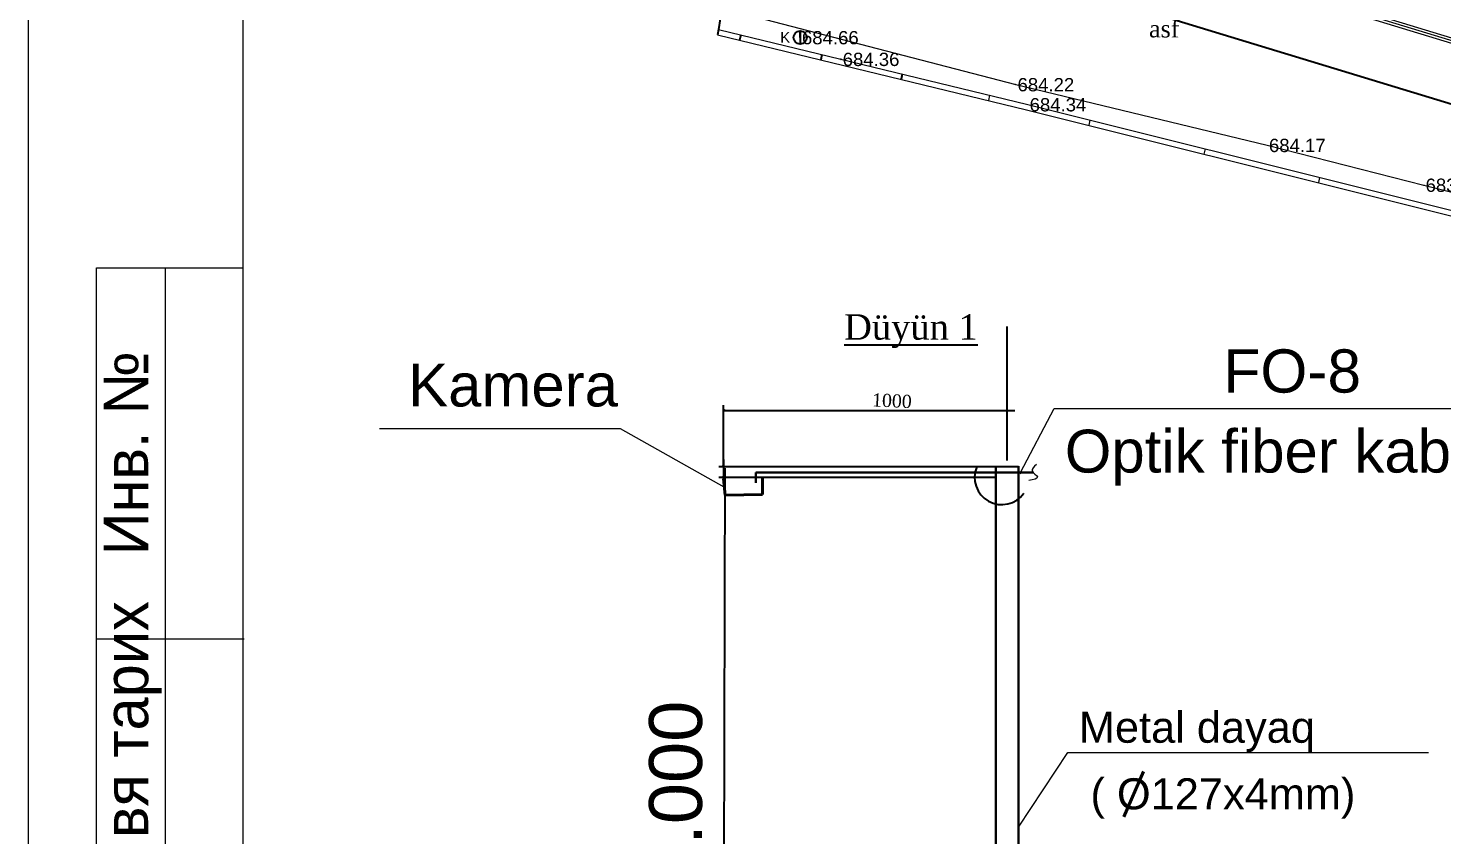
# Model space of a CAD drawing. Header units: feet. Extents: x 3381 to 682707, y 675186 to 4374675.
# Drawn here: x 681181.8 to 681288.3, y 4372973.6 to 4373034.4 of the extents above; entities that cross this region are included whole.
import ezdxf
from ezdxf.enums import TextEntityAlignment as Align

# ---------------------------------------------------------------- set-up
doc = ezdxf.new("R2010")
doc.units = ezdxf.units.FT
doc.header["$MEASUREMENT"] = 0
doc.header["$PDMODE"] = 34
doc.header["$PDSIZE"] = 0.01
doc.linetypes.add('DUZ', pattern=[0])
doc.layers.get('0').update_dxf_attribs({"linetype": 'CONTINUOUS'})
doc.layers.get('Defpoints').update_dxf_attribs({"linetype": 'CONTINUOUS'})
for name, color, linetype in [('0_Point_Height', 2, 'CONTINUOUS'), ('0_Point_Point', 7, 'CONTINUOUS'), ('Lep-Stolb', 7, 'CONTINUOUS'), ('polygon', 5, 'CONTINUOUS'), ('Yazilar', 7, 'CONTINUOUS'), ('Схема', 7, 'CONTINUOUS'), ('шлейфы', 85, 'CONTINUOUS')]:
    doc.layers.add(name, color=color, linetype=linetype)
for name, color, linetype, lineweight in [('rabit xt', 7, 'CONTINUOUS', 13), ('окна', 150, 'CONTINUOUS', 15), ('размер', 90, 'CONTINUOUS', 9)]:
    doc.layers.add(name, color=color, linetype=linetype, lineweight=lineweight)
doc.styles.add('Arial', font='arial.ttf')
doc.styles.add('ARİAL', font='arial.ttf')
doc.styles.get("Standard").update_dxf_attribs({"font": 'arial.ttf', "height": 1.5})
doc.styles.add('ттт', font='az97l01.TTF', dxfattribs={"height": 300})
doc.dimstyles.new('ISO-25', dxfattribs={"dimtxt": 1.5, "dimasz": 1, "dimexe": 1.25, "dimexo": 0.625, "dimtad": 1, "dimtxsty": 'Standard', "dimblk": 'OBLIQUE', "dimcen": 2.5, "dimadec": 0, "dimazin": 0, "dimtfac": 1, "dimtmove": 0, "dimatfit": 3, "dimldrblk": 'OBLIQUE', "dimfxl": 1, "dimarcsym": 0})

# ---------------------------------------------------------------- blocks, each defined once
blk = doc.blocks.new('_Oblique')
at = {"color": 0, "linetype": 'ByBlock', "lineweight": -2}
blk.add_line((-0.5, -0.5), (0.5, 0.5), dxfattribs=at)
blk = doc.blocks.new('*D49')
at = {"color": 0, "lineweight": -2, "transparency": 16777216}
for p, q in [((681251.44, 4373044.26), (681249.93, 4373039.29)), ((681250.3, 4373040.49), (681342.3, 4373012.49)), ((681343.44, 4373016.26), (681341.93, 4373011.29))]:
    blk.add_line(p, q, dxfattribs=at)
at = {"layer": 'Defpoints', "color": 0, "lineweight": 30, "transparency": 16777216}
for p in [(681251.63, 4373044.86), (681343.63, 4373016.86), (681342.3, 4373012.49)]:
    blk.add_point(p, dxfattribs=at)
at = {"color": 0, "lineweight": -2, "transparency": 16777216}
for p, rotation in [((681250.3, 4373040.49), 163.072486935853), ((681342.3, 4373012.49), 343.072486935853)]:
    blk.add_blockref('_Oblique', p, dxfattribs=dict(at, rotation=rotation))
at = {"color": 0, "lineweight": 20, "transparency": 16777216, "insert": (681296.74, 4373027.95), "char_height": 1.5, "attachment_point": 5, "rotation": 343.0725}
blk.add_mtext('96,17', dxfattribs=at)
blk = doc.blocks.new('_ArchTick')
at = {"color": 0, "linetype": 'ByBlock', "const_width": 0.15}
blk.add_lwpolyline([(-0.5, -0.5), (0.5, 0.5)], dxfattribs=at)

msp = doc.modelspace()

# ---------------------------------------------------------------- linework, layer by layer
at = {"linetype": 'Continuous'}
for p, q in [((681234.014, 4373035.935, -32.273), (681233.752, 4373034.323, -32.145)), ((681233.752, 4373034.323, -32.145), (681233.688, 4373033.927, -75.818)), ((681235.43, 4373033.916, -716.5), (681235.35, 4373033.524, -716.5)), ((681241.549, 4373032.432, -716.5), (681241.468, 4373032.04, -716.5)), ((681247.599, 4373030.964, -716.5), (681247.518, 4373030.572, -716.5))]:
    msp.add_line(p, q, dxfattribs=at)
at = {"linetype": 'Continuous', "lineweight": 20}
for p, q in [((681254.173, 4373029.369, -716.5), (681254.093, 4373028.976, -716.5)), ((681261.728, 4373027.502, -716.5), (681261.648, 4373027.11, -716.5)), ((681270.407, 4373025.335, -716.5), (681270.326, 4373024.943, -716.5)), ((681279.032, 4373023.182, -716.5), (681278.952, 4373022.79, -716.5))]:
    msp.add_line(p, q, dxfattribs=at)
for p, q in [((681255.508, 4373001.856), (681255.508, 4373011.952)), ((681234.136, 4373001.379), (681234.136, 4373006.025)), ((681234.136, 4373005.633), (681256.073, 4373005.633)), ((681256.352, 4373001.379), (681233.787, 4373001.379)), ((681234.126, 4373001.944), (681234.126, 4373000.025)), ((681234.232, 4373001.273), (681234.126, 4372948.227)), ((681254.674, 4373000.59), (681233.787, 4373000.59))]:
    msp.add_line(p, q)
at = {"linetype": 'DUZ', "lineweight": 18}
for p, q in [((681256.499, 4373000.958), (681259.037, 4373005.787)), ((681259.037, 4373005.787), (681294.5, 4373005.787)), ((681226.376, 4373004.25), (681208.238, 4373004.25)), ((681234.194, 4372999.864), (681226.376, 4373004.25)), ((681256.352, 4372974.239), (681260.061, 4372979.876)), ((681260.061, 4372979.876), (681287.247, 4372979.876))]:
    msp.add_line(p, q, dxfattribs=at)
at = {"color": 0, "linetype": 'DUZ', "lineweight": 30}
for q in [(681257.45, 4373000.958), (681236.565, 4373000.191)]:
    msp.add_line((681236.565, 4373000.954), q, dxfattribs=at)
at = {"linetype": 'DUZ', "lineweight": 30}
msp.add_line((681256.46, 4373001.017), (681256.553, 4373000.893), dxfattribs=at)
at = {"linetype": 'DUZ', "lineweight": 40}
msp.add_line((681264.284, 4372975.031), (681265.778, 4372978.439), dxfattribs=at)
at = {"color": 7, "lineweight": 20, "elevation": -716.5}
for points in [[(681363.511, 4373102.706), (681375.886, 4373097.97), (681343.743, 4373016.611), (681251.338, 4373044.734), (681294.529, 4373129.107), (681354.168, 4373106.282)], [(681363.368, 4373102.333), (681375.365, 4373097.741), (681343.507, 4373017.101), (681251.912, 4373044.977), (681294.721, 4373128.605), (681354.025, 4373105.908)]]:
    msp.add_lwpolyline(points, dxfattribs=at)
at = {"color": 1, "lineweight": 20, "elevation": -716.5}
msp.add_lwpolyline([(681375.625, 4373097.856), (681343.625, 4373016.856), (681251.625, 4373044.856), (681294.625, 4373128.856)], dxfattribs=at)
at = {"color": 30, "linetype": 'Continuous', "lineweight": 20, "elevation": -32.273}
msp.add_lwpolyline([(681210.059, 4373041.516), (681234.014, 4373035.935), (681256.144, 4373030.179), (681275.083, 4373025.605), (681286.881, 4373022.607), (681327.839, 4373012.414), (681343.351, 4373008.921), (681344.367, 4373011.812), (681355.049, 4373007.63), (681367.484, 4373001.61), (681388.198, 4372988.807)], dxfattribs=at)
at = {"linetype": 'Continuous', "lineweight": 20, "elevation": -32.145}
for points in [[(681233.752, 4373034.323), (681257.057, 4373028.669), (681311.947, 4373014.963), (681344.014, 4373007.262), (681344.91, 4373009.948), (681368.271, 4372998.635), (681385.919, 4372984.954)], [(681233.688, 4373033.927), (681256.962, 4373028.28), (681311.852, 4373014.574), (681344.277, 4373006.788), (681345.145, 4373009.389), (681368.059, 4372998.293), (681385.674, 4372984.638)]]:
    msp.add_lwpolyline(points, dxfattribs=at)
msp.add_arc((681255.097, 4373000.59), 2.05, 157.35522, 324.32814)
at = {"color": 0, "linetype": 'DUZ', "lineweight": 18}
msp.add_open_spline([(681257.708, 4373001.558), (681257.515, 4373001.395), (681257.122, 4373001.066), (681258.118, 4373000.553), (681257.485, 4373000.417), (681257.146, 4373000.344)], degree=3, knots=[0, 0, 0, 0, 0.5881874, 1.1940963, 1.8921821, 1.8921821, 1.8921821, 1.8921821], dxfattribs=at)
at = {"layer": '0_Point_Point'}
for p in [(681239.91, 4373033.72, -31.836), (681242.978, 4373032.085, -32.145)]:
    msp.add_point(p, dxfattribs=at)
at = {"layer": '0_Point_Point', "lineweight": 20}
for p in [(681256.144, 4373030.179, -32.28), (681257.057, 4373028.669, -32.162), (681275.083, 4373025.605, -32.327), (681286.881, 4373022.607, -32.546)]:
    msp.add_point(p, dxfattribs=at)
at = {"layer": 'polygon', "color": 6}
for p, q in [((681239.91, 4373033.72, -31.836), (681239.91, 4373034.22, -31.836)), ((681239.91, 4373034.22, -31.836), (681239.91, 4373033.22, -31.836))]:
    msp.add_line(p, q, dxfattribs=at)
msp.add_circle((681239.91, 4373033.72, -31.836), 0.5, dxfattribs=at)
at = {"layer": 'rabit xt', "color": 7, "lineweight": 20, "ltscale": 0.3}
msp.add_lwpolyline([(681181.772, 4373247.266), (681181.772, 4372927.006), (681634.664, 4372927.006)], dxfattribs=at)
msp.add_lwpolyline([(681197.947, 4373241.874), (681623.881, 4373241.874), (681623.881, 4372932.398), (681197.947, 4372932.398)], close=True, dxfattribs=at)
at = {"layer": 'окна', "color": 0, "ltscale": 2}
for p, q in [((681186.92, 4372932.543), (681186.92, 4373016.365)), ((681186.92, 4373016.365), (681197.925, 4373016.365)), ((681192.075, 4373016.365), (681192.075, 4372932.543)), ((681186.92, 4372988.425), (681198.027, 4372988.425))]:
    msp.add_line(p, q, dxfattribs=at)
at = {"layer": 'Схема', "color": 0, "linetype": 'ByBlock', "lineweight": 30}
for p, q in [((681254.658, 4372949.926), (681254.658, 4373001.432)), ((681256.352, 4372949.926), (681256.352, 4373001.432))]:
    msp.add_line(p, q, dxfattribs=at)
at = {"layer": 'Схема', "color": 0, "linetype": 'ByBlock', "lineweight": 40}
for p, q in [((681234.132, 4373000.486), (681234.257, 4372999.243)), ((681237.085, 4373000.59), (681237.08, 4372999.305)), ((681237.08, 4372999.301), (681234.257, 4372999.243))]:
    msp.add_line(p, q, dxfattribs=at)

# ---------------------------------------------------------------- block references
at = {"xscale": 0.2118050065671961, "yscale": 0.2118050065671961, "zscale": 0.2118050065671961}
for p, rotation in [((681234.162, 4373005.633), 180), ((681234.126, 4373001.379), 90), ((681234.126, 4373000.59), 270)]:
    msp.add_blockref('_ArchTick', p, dxfattribs=dict(at, rotation=rotation))

# ---------------------------------------------------------------- texts
at = {"color": 0, "ltscale": 100, "insert": (681243.218, 4373012.879), "char_height": 1.92037, "attachment_point": 1}
msp.add_mtext_dynamic_manual_height_columns('{\\fTimes New Roman|b0|i0|c238|p18;\\LDüyün \\fTimes New Roman|b0|i0|c0|p18;1}', width=13910.0604, gutter_width=1000, heights=[0], dxfattribs=at)
at = {"color": 0, "lineweight": 25, "insert": (681268.005, 4373010.231), "char_height": 3.25622, "width": 24.98674, "attachment_point": 1, "style": 'ARİAL'}
msp.add_mtext('{\\fArial|b0|i0|c238|p34;   }FO-8', dxfattribs=at)
at = {"insert": (681246.824, 4373006.359), "char_height": 0.98842, "attachment_point": 5, "rotation": 357.24363}
msp.add_mtext('{\\fTimes New Roman|b0|i0|c238|p18;1000}', dxfattribs=at)
at = {"insert": (681230.552, 4372976.8), "char_height": 3.99003, "attachment_point": 5, "rotation": 90, "style": 'Arial'}
msp.add_mtext('{\\fArial|b0|i0|c238|p34;6.000}', dxfattribs=at)
at = {"layer": '0_Point_Height', "color": 0}
for s, p in [('684.66', (681240.046, 4373033.206, -31.836)), ('684.36', (681243.114, 4373031.571, -32.145))]:
    msp.add_text(s, height=1, dxfattribs=at).set_placement(p)
at = {"layer": '0_Point_Height', "color": 0, "lineweight": 20}
for s, p in [('684.22', (681256.28, 4373029.665, -32.28)), ('684.34', (681257.193, 4373028.155, -32.162)), ('684.17', (681275.219, 4373025.091, -32.327)), ('683.95', (681287.017, 4373022.093, -32.546))]:
    msp.add_text(s, height=1, dxfattribs=at).set_placement(p)
at = {"layer": 'Lep-Stolb', "color": 6}
msp.add_text('K', height=0.8, dxfattribs=at).set_placement((681238.783, 4373033.727, -31.836), align=Align.MIDDLE_CENTER)
at = {"layer": 'Yazilar', "color": 30, "lineweight": 20, "insert": (681266.191, 4373035.031, -716.5), "char_height": 1.3, "width": 0.10588, "attachment_point": 1, "rotation": 359.75118}
msp.add_mtext('{\\fTimes New Roman|b0|i0|c0|p18;asf}', dxfattribs=at)
at = {"layer": 'размер', "color": 0, "lineweight": 9, "style": 'ттт'}
for s, height, p in [('    Инв. №', 3.3529, (681190.805, 4372989.739)), ('Имза вя тарих', 3.35288, (681190.805, 4372961.321))]:
    msp.add_text(s, height=height, rotation=90, dxfattribs=at).set_placement(p)
at = {"layer": 'шлейфы', "color": 0, "linetype": 'Continuous', "lineweight": 25, "attachment_point": 1, "style": 'ARİAL'}
for s, insert, char_height, width in [('Kamera', (681210.39, 4373009.161), 3.2297, 70.12915), ('{\\fArial|b0|i0|c186|p34; \\fArial|b0|i0|c238|p34;Optik fiber kabel}', (681258.591, 4373004.183), 3.22971, 117.77749), ('{\\fArial|b0|i0|c238|p34;Metal} dayaq{\\fArial|b0|i0|c238|p34;   }', (681260.901, 4372982.942), 2.33713, 85.22802), ('{\\fArial|b0|i0|c238|p34;                     ( O127x4mm)}', (681242.73, 4372977.928), 2.33713, 85.22802)]:
    msp.add_mtext(s, dxfattribs=dict(at, insert=insert, char_height=char_height, width=width))

# ---------------------------------------------------------------- dimensions: what is measured, and where the dimension line sits
at = {"color": 7, "lineweight": 20}
dim = msp.add_aligned_dim(p1=(681251.625, 4373044.856, -716.5), p2=(681343.625, 4373016.856, -716.5), distance=-4.564, dimstyle='ISO-25', dxfattribs=at)
dim.commit()
dim.dimension.update_dxf_attribs({"geometry": '*D49', "text_midpoint": (681296.741, 4373027.95, -716.5)})

doc.saveas('drawing.dxf')
